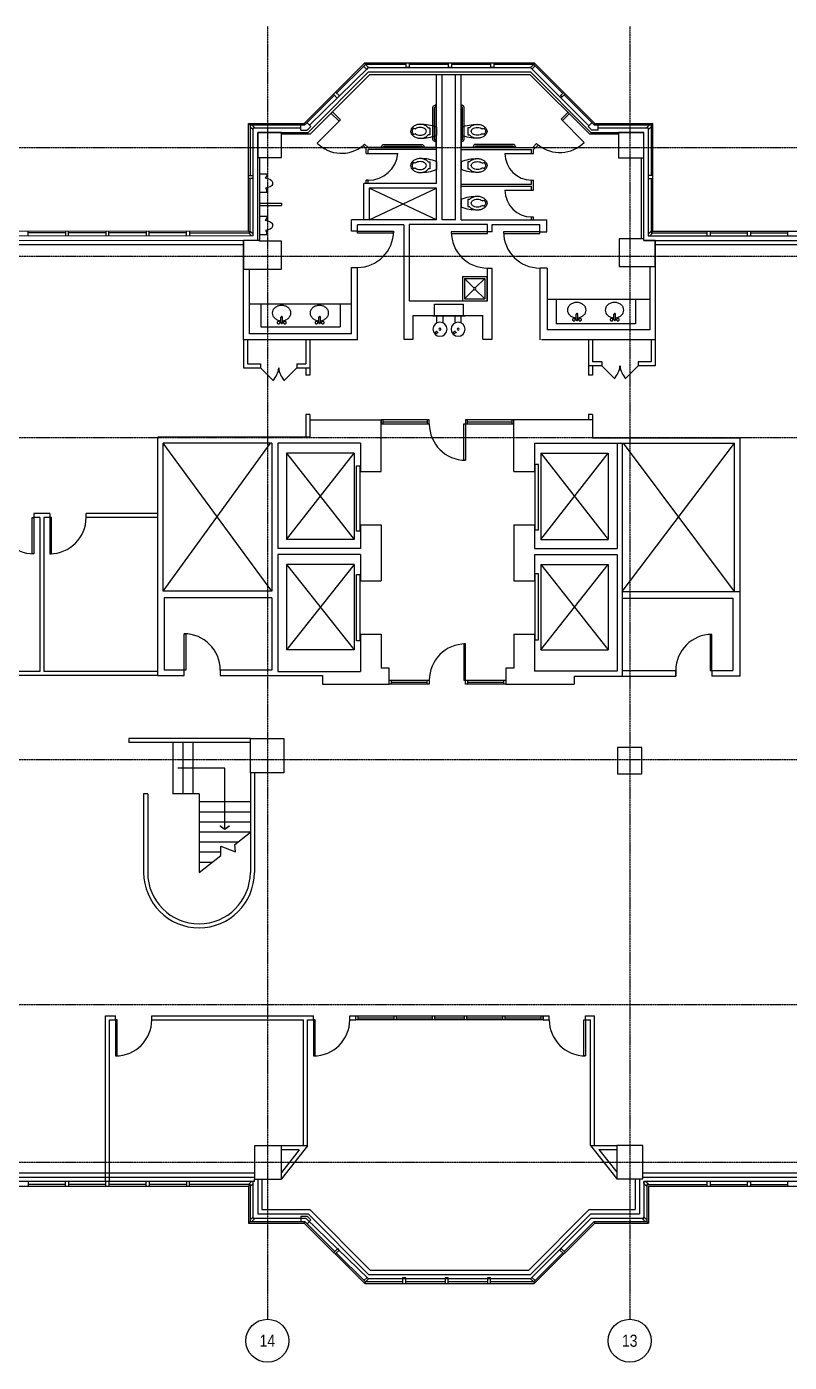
# Model space of a CAD drawing. Extents: x -96 to 2706, y -175 to 1152.
# Drawn here: x 864 to 1622, y -175 to 1152 of the extents above; entities that cross this region are included whole.
import ezdxf
from ezdxf.enums import TextEntityAlignment as Align

# ---------------------------------------------------------------- set-up
doc = ezdxf.new("R2010")
doc.units = 0
doc.header["$LTSCALE"] = 0.375
doc.header["$MEASUREMENT"] = 0
doc.linetypes.add('CENTER2', pattern=[1.125, 0.75, -0.125, 0.125, -0.125])
doc.layers.get('0').update_dxf_attribs({"lineweight": 0})
doc.layers.add('0-XREFS', color=255, linetype='Continuous', lineweight=9)
doc.layers.add('S-GRID-TXT', color=7, linetype='Continuous', lineweight=0)
for name, color, linetype in [('A-DOOR', 140, 'Continuous'), ('A-FLOR-CASE', 1, 'Continuous'), ('a-flor-evtr', 1, 'Continuous'), ('A-FLOR-STRS', 1, 'Continuous'), ('A-GLAZ', 4, 'Continuous'), ('A-WALL-EXTR', 82, 'Continuous'), ('A-WALL-INTR', 82, 'Continuous'), ('M-CONT-THER', 4, 'Continuous'), ('M-HVAC-EQPM', 220, 'Continuous'), ('P-EQPM-TPTN', 1, 'Continuous'), ('p-fixt', 15, 'Continuous'), ('S-COLS', 3, 'Continuous'), ('S-GRID', 140, 'CENTER2'), ('S-GRID-SYMB', 220, 'Continuous')]:
    doc.layers.add(name, color=color, linetype=linetype)
doc.styles.get("Standard").update_dxf_attribs({"font": 'ARIALN.TTF'})

# ---------------------------------------------------------------- blocks, each defined once
blk = doc.blocks.new('bathsink')
for p, q in [((-2.5, 10.5), (-2.5, 4.7)), ((-0.8, 10.5), (-0.8, 4.7))]:
    blk.add_line(p, q)
for points in [[(-2.5, 8.3, 0.059558), (-5.1, 7.7, 0.090468), (-8, 6.1, 0.104252), (-10.1, 3.5, 0.11665), (-10.7, 0.7, 0.11665), (-10.1, -2.1, 0.104252), (-8, -4.7, 0.090468), (-5.1, -6.3, 0.082663), (-1.5, -6.9, 0.082663), (2.1, -6.3, 0.090468), (5, -4.7, 0.104252), (7.1, -2.1, 0.11665), (7.7, 0.7, 0.11665)], [(7.7, 0.7, 0.11665), (7.1, 3.5, 0.104252), (5, 6.1, 0.090468), (2.1, 7.7, 0.067171), (-0.8, 8.3, 0.082663)]]:
    blk.add_lwpolyline(points, format="xyb")
for points in [[(-3.4, 10.2, 0.11665), (-3.5, 10.6, 0.104252), (-3.8, 11, 0.090468), (-4.2, 11.3, 0.082663), (-4.8, 11.3, 0.082663), (-5.3, 11.3, 0.090468), (-5.8, 11, 0.104252), (-6.1, 10.6, 0.11665), (-6.2, 10.2, 0.11665), (-6.1, 9.7, 0.104252), (-5.8, 9.4, 0.090468), (-5.3, 9.1, 0.082663), (-4.8, 9, 0.082663), (-4.2, 9.1, 0.090468), (-3.8, 9.4, 0.104252), (-3.5, 9.7, 0.11665)], [(2.8, 10.2, 0.11665), (2.7, 10.6, 0.104252), (2.4, 11, 0.090468), (2, 11.3, 0.082663), (1.4, 11.3, 0.082663), (0.9, 11.3, 0.090468), (0.4, 11, 0.104252), (0.1, 10.6, 0.11665), (0, 10.2, 0.11665), (0.1, 9.7, 0.104252), (0.4, 9.4, 0.090468), (0.9, 9.1, 0.082663), (1.4, 9, 0.082663), (2, 9.1, 0.090468), (2.4, 9.4, 0.104252), (2.7, 9.7, 0.11665)]]:
    blk.add_lwpolyline(points, format="xyb", close=True)
for centre, start, end in [((-1.7, 10.3), 349.1824, 169.1824), ((-1.7, 4.9), 190.8176, 10.8176)]:
    blk.add_arc(centre, 0.87, start, end)
blk = doc.blocks.new('EWC1')
for p, q in [((0, -0.5), (0, 0)), ((32, 0), (0, 0)), ((30.5, 11), (1.5, 11)), ((1.5, 0), (1.5, 11)), ((30.5, 0), (30.5, 11)), ((32, -0.5), (32, 0)), ((32, -0.5), (0, -0.5)), ((4, -7.4), (4, -0.5)), ((10, -7.4), (10, -0.5)), ((22, -7.4), (22, -0.5)), ((28, -7.4), (28, -0.5))]:
    blk.add_line(p, q)
for points in [[(11.6, -17.8), (10.8, -15.8, 0.550402), (10.4, -15.7), (9, -17.1, 0.550402), (9.1, -17.5), (11.1, -18.2, 0.289988), (11.4, -18.2), (11.5, -18, 0.289988)], [(29.6, -17.8), (28.8, -15.8, 0.550402), (28.4, -15.7), (27, -17.1, 0.550402), (27.1, -17.5), (29.1, -18.2, 0.289988), (29.4, -18.2), (29.5, -18, 0.289988)]]:
    blk.add_lwpolyline(points, format="xyb", close=True)
for centre, radius in [((7, -13.8), 7), ((7, -13.8), 1), ((25, -13.8), 7), ((25, -13.8), 1)]:
    blk.add_circle(centre, radius)
blk = doc.blocks.new('Sink-mop')
for p, q in [((-12, 0), (12, 0)), ((-12, -24), (-12, 0)), ((12, -24), (12, 0)), ((-10, -2), (-0.7, -11.3)), ((-10, -22), (-10, -2)), ((-10, -2), (10, -2)), ((-10, -22), (-0.7, -12.7)), ((0.7, -11.3), (10, -2)), ((0.7, -12.7), (10, -22)), ((10, -22), (10, -2)), ((-12, -24), (12, -24)), ((-10, -22), (10, -22))]:
    blk.add_line(p, q)
blk.add_circle((0, -12), 1.05)
blk = doc.blocks.new('Toilwal2')
for p, q in [((0, -4.1), (0, 4)), ((6.7, -3.6), (6.7, 3.4)), ((6.7, 3.4), (8.3, 3.4)), ((23.5, 3.2), (21.3, 2.4)), ((8.3, -3.6), (6.7, -3.6)), ((21.1, -2.5), (21.1, -2.5)), ((21.3, -2.5), (23.5, -3.3)), ((23.8, -3.6), (23.8, -3.6))]:
    blk.add_line(p, q)
for centre, radius, start, end in [((15.2, -34.6), 41.4, 88.5432, 111.4502), ((14.1, -1.1), 7.43, 126.6725, 141.8648), ((15.4, -2.8), 9.56, 107.1417, 126.6724), ((12.8, -0.1), 2.76, 143.419, 216.581), ((14.1, -1.1), 4.43, 126.6725, 141.8648), ((15.4, -2.8), 6.56, 107.1417, 126.6725), ((16.2, -5.5), 12.4, 81.7349, 107.1416), ((16.2, -5.5), 9.38, 90, 107.1416), ((16.2, -5.5), 9.38, 72.8584, 90), ((14.9, -9.8), 16.8, 75.0711, 79.3345), ((17, -2.8), 6.56, 54.4829, 72.8583), ((16.2, -5), 11.8, 57.2315, 75.071), ((21.1, 2.9), 0.5, 234.4828, 288.2438), ((18.1, -1.9), 8.18, 32.7617, 57.2315), ((18.1, -1.9), 6.68, 32.7617, 46.3142), ((23.4, 3.6), 0.5, 288.2438, 45.6721), ((21.1, 0), 3.12, 360, 32.7618), ((21.1, 0), 3.12, 327.2382, 0), ((21.1, 0), 4.62, 360, 32.7617), ((15.2, 34.5), 41.4, 248.5498, 271.4568), ((14.1, 1), 7.43, 218.1352, 233.3275), ((15.4, 2.7), 9.56, 233.3276, 252.8583), ((14.1, 1), 4.43, 218.1352, 233.3275), ((15.4, 2.7), 6.56, 233.3275, 252.8583), ((16.2, 5.4), 12.4, 252.8584, 270), ((16.2, 5.4), 9.38, 252.8584, 270), ((16.2, 5.4), 9.38, 270, 287.1416), ((16.2, 5.4), 12.4, 270, 287.1416), ((14.9, 9.8), 16.8, 274.9424, 275.1954), ((17, 2.7), 6.56, 287.1417, 305.5171), ((17, 2.7), 9.56, 287.1416, 306.6725), ((21.1, -3), 0.5, 71.7562, 125.5172), ((18.1, 1.9), 6.68, 312.7565, 327.2383), ((18.3, 1), 7.43, 306.6725, 316.5742), ((23.3, -3.7), 0.5, 316.5741, 71.7562), ((18.1, 1.9), 8.18, 313.3097, 327.2384), ((21.1, 0), 4.62, 327.2383, 0)]:
    blk.add_arc(centre, radius, start, end)
blk = doc.blocks.new('grabbars')
for p, q in [((-11.9, 36), (-12.4, 36)), ((-12.4, 36), (-12.4, -6.8)), ((-11.9, 33), (-12.4, 33)), ((-11.9, 36), (-11.9, 33)), ((-11.7, 35.2), (-11.9, 35.2)), ((-10.9, 1.7), (-10.9, 32.7)), ((-9.4, 1.5), (-9.4, 33)), ((-11.9, 1.5), (-12.4, 1.5)), ((-11.9, -1.5), (-11.9, 1.5)), ((-11.9, -1.5), (-12.4, -1.5)), ((42.3, -6.8), (-12.4, -6.8)), ((-11.7, -0.8), (-11.9, -0.8)), ((-1.2, -6.3), (1.8, -6.3)), ((-1.2, -6.3), (-1.2, -6.8)), ((-0.4, -6.3), (-0.4, -6)), ((39.3, -3.8), (1.8, -3.8)), ((1.8, -6.3), (1.8, -6.8)), ((39.1, -5.3), (2.1, -5.3)), ((42.3, -6.3), (39.3, -6.3)), ((39.3, -6.3), (39.3, -6.8)), ((41.6, -6.3), (41.6, -6)), ((42.3, -6.3), (42.3, -6.8))]:
    blk.add_line(p, q)
for centre, radius, start, end in [((-11.9, 32.7), 1, 0, 90), ((-11.7, 33), 2.25, 0, 90), ((-11.9, 1.7), 1, 270, 0), ((-11.7, 1.5), 2.25, 270, 0), ((1.8, -6), 2.25, 90, 180), ((2.1, -6.3), 1, 90, 180), ((39.1, -6.3), 1, 0, 90), ((39.3, -6), 2.25, 0, 90)]:
    blk.add_arc(centre, radius, start, end)
blk = doc.blocks.new('Toil-urn')
for p, q in [((-9, 0), (-9, 7.5)), ((-9, 7.5), (-7, 7.5)), ((-5, 6), (-7, 7.5)), ((-3.7, 10.6), (-5, 6)), ((3.7, 10.6), (5, 6)), ((5, 6), (7, 7.5)), ((9, 7.5), (7, 7.5)), ((9, 7.5), (9, 0))]:
    blk.add_line(p, q)
blk.add_arc((0, 9), 4.03, 23.6878, 156.3141)
blk = doc.blocks.new('corner')
at = {"layer": 'A-GLAZ'}
blk.add_lwpolyline([(0, 1.75), (0, 0), (-1.75, 0), (-4.75, 3), (-3, 3), (-3, 4.75)], close=True, dxfattribs=at)
blk = doc.blocks.new('column_bubble')
at = {"layer": 'S-GRID-SYMB'}
blk.add_circle((0, 0.167), 0.167, dxfattribs=at)
at = {"layer": 'S-GRID-TXT'}
for tag, height in [('COL_ID_SMALL', 0.0938), ('COL_ID', 0.167)]:
    blk.add_attdef(tag, text='', height=height, dxfattribs=at).set_placement((0, 0.167), align=Align.MIDDLE_CENTER)
blk = doc.blocks.new('5045-grid')
at = {"layer": 'S-GRID'}
for p, q in [((1103.5, 1151.8), (1103.5, -132.2)), ((1463.5, 1151.8), (1463.5, -132.2)), ((-96.5, 1031.8), (2663.5, 1031.8)), ((-96.5, 923.7), (2663.5, 923.7)), ((-96.5, 743.7), (2663.5, 743.7)), ((-96.5, 423.8), (2663.5, 423.8)), ((-96.5, 180.5), (2663.5, 180.5)), ((-96.5, 23.8), (2663.5, 23.8))]:
    blk.add_line(p, q, dxfattribs=at)
at = {"xscale": 128, "yscale": 128, "zscale": 128}
blk.add_blockref('column_bubble', (1103.5, -175), dxfattribs=at).add_auto_attribs({'COL_ID_SMALL': '14'})
at = {"color": 6, "xscale": 128, "yscale": 128, "zscale": 128}
blk.add_blockref('column_bubble', (1463.5, -175), dxfattribs=at).add_auto_attribs({'COL_ID_SMALL': '13'})

msp = doc.modelspace()

# ---------------------------------------------------------------- linework, layer by layer
at = {"layer": '0-XREFS'}
for p, q in [((359.5, 948.5), (1084.9, 948.5)), ((364, 944), (1089.4, 944)), ((368.5, 939.5), (1095.6, 939.5))]:
    msp.add_line(p, q, dxfattribs=at)
at = {"layer": 'A-DOOR'}
for p, q in [((1192.9, 948.6), (1228.9, 948.6)), ((1192.9, 946.8), (1192.9, 948.6)), ((1228.9, 946.8), (1192.9, 946.8)), ((1228.9, 948.6), (1228.9, 946.8)), ((1322.2, 948), (1286.2, 948)), ((1286.2, 948), (1286.2, 946.3)), ((1286.2, 946.3), (1322.2, 946.3)), ((1322.2, 946.3), (1322.2, 948)), ((1374.1, 948), (1338.1, 948)), ((1338.1, 948), (1338.1, 946.3)), ((1338.1, 946.3), (1374.1, 946.3)), ((1374.1, 946.3), (1374.1, 948)), ((1096.7, 812.8), (1109.5, 800)), ((1132.7, 812.8), (1120, 800)), ((1435.9, 814.8), (1448.6, 802)), ((1471.9, 814.8), (1459.1, 802)), ((1298.6, 721.1), (1298.6, 757.1)), ((1298.6, 757.1), (1300.4, 757.1)), ((1300.4, 757.1), (1300.4, 721.1)), ((1300.4, 721.1), (1298.6, 721.1)), ((869.7, 628.1), (869.7, 664.1)), ((869.7, 664.1), (871.4, 664.1)), ((871.4, 664.1), (871.4, 628.1)), ((887.4, 664.1), (887.4, 628.1)), ((889.2, 664.1), (887.4, 664.1)), ((889.2, 628.1), (889.2, 664.1)), ((871.4, 628.1), (869.7, 628.1)), ((887.4, 628.1), (889.2, 628.1)), ((1020.7, 512.7), (1020.7, 548.7)), ((1020.7, 548.7), (1022.4, 548.7)), ((1022.4, 548.7), (1022.4, 512.7)), ((1543.5, 548.1), (1543.5, 512.1)), ((1545.2, 548.1), (1543.5, 548.1)), ((1545.2, 512.1), (1545.2, 548.1)), ((1298.6, 538.6), (1298.6, 502.6)), ((1300.4, 538.6), (1298.6, 538.6)), ((1300.4, 502.6), (1300.4, 538.6)), ((1022.4, 512.7), (1020.7, 512.7)), ((1543.5, 512.1), (1545.2, 512.1)), ((1298.6, 502.6), (1300.4, 502.6)), ((952.7, 165.3), (952.7, 129.3)), ((954.4, 165.3), (952.7, 165.3)), ((954.4, 129.3), (954.4, 165.3)), ((1149.4, 165.3), (1149.4, 129.3)), ((1151.1, 165.3), (1149.4, 165.3)), ((1151.1, 129.3), (1151.1, 165.3)), ((1417.8, 129.3), (1417.8, 165.3)), ((1417.8, 165.3), (1419.5, 165.3)), ((1419.5, 165.3), (1419.5, 129.3)), ((952.7, 129.3), (954.4, 129.3)), ((1149.4, 129.3), (1151.1, 129.3)), ((1419.5, 129.3), (1417.8, 129.3))]:
    msp.add_line(p, q, dxfattribs=at)
for centre, radius, start, end in [((1192.9, 948.6), 36, 270, 0), ((1322.2, 948), 36, 180, 270), ((1374.1, 948), 36, 180, 270), ((1095.1, 814.4), 19.7, 315, 355.1407), ((1134.4, 814.4), 19.7, 184.8593, 225), ((1434.2, 816.4), 19.7, 315, 355.1407), ((1473.5, 816.4), 19.7, 184.8593, 225), ((1300.4, 757.1), 36, 180, 270), ((871.4, 664.1), 36, 180, 270), ((887.4, 664.1), 36, 270, 0), ((1020.7, 512.7), 36, 0, 90), ((1545.2, 512.1), 36, 90, 180), ((1300.4, 502.6), 36, 90, 180), ((952.7, 165.3), 36, 270, 0), ((1149.4, 165.3), 36, 270, 0), ((1419.5, 165.3), 36, 180, 270)]:
    msp.add_arc(centre, radius, start, end, dxfattribs=at)
at = {"layer": 'A-FLOR-CASE'}
for p, q in [((1086.4, 876.6), (1187.2, 876.6)), ((1097.1, 876.6), (1097.1, 853.6)), ((1175.9, 876.6), (1175.9, 853.6)), ((1483.5, 880.6), (1381.6, 880.6)), ((1390.4, 880.6), (1390.4, 856.6)), ((1469.2, 880.6), (1469.2, 856.6)), ((1097.1, 853.6), (1175.9, 853.6)), ((1469.2, 856.6), (1390.4, 856.6))]:
    msp.add_line(p, q, dxfattribs=at)
at = {"layer": 'a-flor-evtr'}
for p, q in [((1122.6, 728.1), (1122.6, 642.5)), ((1189.6, 728.1), (1122.6, 728.1)), ((1122.6, 642.5), (1189.6, 728.1)), ((1122.6, 728.1), (1189.6, 642.5)), ((1189.6, 728.1), (1189.6, 642.5)), ((1375.1, 728.1), (1375.1, 642.5)), ((1375.1, 728.1), (1442.1, 728.1)), ((1375.1, 728.1), (1442.1, 642.5)), ((1375.1, 642.5), (1442.1, 728.1)), ((1442.1, 728.1), (1442.1, 642.5)), ((1189.6, 642.5), (1122.6, 642.5)), ((1375.1, 642.5), (1442.1, 642.5)), ((1122.6, 617.5), (1122.6, 532.6)), ((1189.6, 617.5), (1122.6, 617.5)), ((1122.6, 617.5), (1189.6, 532.6)), ((1189.6, 617.5), (1122.6, 532.6)), ((1189.6, 617.5), (1189.6, 532.6)), ((1375.1, 617.5), (1375.1, 532.6)), ((1375.1, 617.5), (1442.1, 617.5)), ((1375.1, 617.5), (1442.1, 532.6)), ((1375.1, 532.6), (1442.1, 617.5)), ((1442.1, 617.5), (1442.1, 532.6)), ((1189.6, 532.6), (1122.6, 532.6)), ((1375.1, 532.6), (1442.1, 532.6))]:
    msp.add_line(p, q, dxfattribs=at)
for points in [[(1369.3, 651.9), (1372.9, 651.9), (1372.9, 716.9), (1369.3, 716.9)], [(1195.4, 650.6), (1191.9, 650.6), (1191.9, 715.5), (1195.4, 715.5)], [(1195.4, 541.8), (1191.9, 541.8), (1191.9, 607.6), (1195.4, 607.6)], [(1369.3, 542.6), (1372.9, 542.6), (1372.9, 608.4), (1369.3, 608.4)]]:
    msp.add_lwpolyline(points, close=True, dxfattribs=at)
at = {"layer": 'A-FLOR-STRS'}
for p, q in [((1009.6, 440.6), (1009.6, 389.6)), ((1019.6, 440.6), (1019.6, 389.6)), ((1029.6, 440.6), (1029.6, 389.6)), ((1061.1, 415.1), (1014.6, 415.1)), ((1061.1, 354.4), (1061.1, 415.1)), ((1035.6, 389.6), (1009.6, 389.6)), ((1035.6, 389.6), (1035.6, 311.6)), ((1086.6, 381.6), (1035.6, 381.6)), ((1086.6, 371.6), (1035.6, 371.6)), ((1086.6, 361.6), (1035.6, 361.6)), ((1086.6, 351.6), (1035.6, 351.6)), ((1073.9, 341.6), (1035.6, 341.6)), ((1057.2, 331.6), (1035.6, 331.6)), ((1048.4, 321.6), (1035.6, 321.6))]:
    msp.add_line(p, q, dxfattribs=at)
at = {"layer": 'A-FLOR-STRS', "const_width": 1.5}
for points in [[(1061.1, 354.4), (1056.3, 358)], [(1061.1, 354.4), (1065.9, 358)]]:
    msp.add_lwpolyline(points, dxfattribs=at)
at = {"layer": 'A-FLOR-STRS'}
msp.add_lwpolyline([(1035.6, 311.6), (1057.2, 328.5), (1057.2, 337.6), (1071.7, 332), (1071.1, 339.5), (1086.6, 351.6)], dxfattribs=at)
at = {"layer": 'A-GLAZ'}
for p, q in [((1200.9, 1114.2), (1200.2, 1115.8)), ((1368.7, 1115.8), (1368.1, 1114.2)), ((1145.2, 1054.1), (1204, 1111.1)), ((1200.9, 1114.2), (1172.3, 1085.7)), ((1241.3, 1114.3), (1200.9, 1114.3)), ((1204, 1111.1), (1364.9, 1111.1)), ((1283.4, 1114.2), (1244.3, 1114.2)), ((1325.5, 1114.2), (1286.4, 1114.2)), ((1368.1, 1114.2), (1328.5, 1114.2)), ((1369.5, 1112.8), (1366.3, 1109.7)), ((1368.1, 1114.2), (1396.9, 1085.4)), ((1170.2, 1083.6), (1140.8, 1054.2)), ((1398.7, 1083.6), (1428.1, 1054.2)), ((1084.9, 1055.7), (1086.4, 1054.2)), ((1086.4, 1054.2), (1086.4, 1004)), ((1086.4, 1054.2), (1140.8, 1054.2)), ((1089.4, 1049.4), (1086.4, 1052.4)), ((1088.1, 1054.2), (1091.1, 1051.2)), ((1089.4, 1051.2), (1136.7, 1051.2)), ((1136.7, 1048.9), (1136.7, 1054.2)), ((1136.7, 1048.9), (1143, 1048.9)), ((1140.2, 1055.7), (1140.8, 1054.2)), ((1146.7, 1052.6), (1142.9, 1056.4)), ((1146.7, 1052.6), (1143, 1048.9)), ((1422.2, 1052.6), (1426, 1056.4)), ((1422.2, 1052.6), (1426, 1048.9)), ((1432.2, 1048.9), (1426, 1048.9)), ((1428.7, 1055.7), (1428.1, 1054.2)), ((1428.1, 1054.2), (1484.9, 1054.2)), ((1432.2, 1048.9), (1432.2, 1054.2)), ((1432.2, 1051.2), (1481.9, 1051.2)), ((1481.9, 1051.2), (1481.9, 944)), ((1486.4, 1055.7), (1484.9, 1054.2)), ((1484.9, 1054.2), (1484.9, 1003.9)), ((903, 947), (865.9, 947)), ((903, 948.5), (903, 944)), ((943, 947), (906, 947)), ((943, 948.5), (943, 944)), ((983.1, 947), (946, 947)), ((983.1, 948.5), (983.1, 944)), ((1023.2, 947), (986.1, 947)), ((1026.2, 948.5), (1026.2, 944)), ((1026.2, 947), (1086.4, 947)), ((1084.9, 948.5), (1086.4, 947)), ((1486.4, 948.5), (1484.9, 947)), ((1543.4, 948.5), (1543.4, 944)), ((1543.4, 947), (1580.5, 947)), ((1583.5, 948.5), (1583.5, 944)), ((1583.5, 947), (1620.5, 947)), ((1218.4, 757.1), (1218.4, 761.1)), ((1218.4, 759.1), (1262.4, 759.1)), ((1262.4, 761.1), (1262.4, 757.1)), ((1302.4, 757.1), (1302.4, 761.1)), ((1302.4, 759.1), (1346.5, 759.1)), ((1346.5, 761.1), (1346.5, 757.1)), ((1226.4, 502.6), (1226.4, 498.6)), ((1226.4, 500.6), (1262.4, 500.6)), ((1262.4, 498.6), (1262.4, 502.6)), ((1302.4, 502.6), (1302.4, 498.6)), ((1302.4, 500.6), (1338.4, 500.6)), ((1338.4, 498.6), (1338.4, 502.6)), ((1193.4, 169.3), (1193.4, 165.3)), ((1193.4, 167.3), (1229.4, 167.3)), ((1229.4, 165.3), (1229.4, 169.3)), ((1231.4, 169.3), (1231.4, 165.3)), ((1231.4, 167.3), (1267.4, 167.3)), ((1267.4, 165.3), (1267.4, 169.3)), ((1269.4, 169.3), (1269.4, 165.3)), ((1269.4, 167.3), (1299.5, 167.3)), ((1299.5, 165.3), (1299.5, 169.3)), ((1301.5, 169.3), (1301.5, 165.3)), ((1301.5, 169.3), (1301.5, 165.3)), ((1301.5, 167.3), (1337.5, 167.3)), ((1337.5, 165.3), (1337.5, 169.3)), ((1339.5, 169.3), (1339.5, 165.3)), ((1339.5, 167.3), (1375.5, 167.3)), ((1375.5, 165.3), (1375.5, 169.3)), ((1089.4, 4.5), (4.5, 4.5)), ((903, 1.5), (865.9, 1.5)), ((903, 0), (903, 4.5)), ((943, 1.5), (906, 1.5)), ((943, 0), (943, 4.5)), ((983.1, 1.5), (946, 1.5)), ((983.1, 0), (983.1, 4.5)), ((1023.1, 1.5), (986.1, 1.5)), ((1026.1, 0), (1026.1, 4.5)), ((1086.4, 1.5), (1026.1, 1.5)), ((1084.9, 0), (1086.4, 1.5)), ((1086.4, 1.5), (1086.4, -35.2)), ((1089.4, -32.2), (1089.4, 4.5)), ((2560.9, 4.5), (1477.6, 4.5)), ((1477.6, 4.5), (1477.6, -32.2)), ((1480.6, 1.5), (1540.4, 1.5)), ((1480.6, 1.5), (1480.6, -35.2)), ((1540.4, 0), (1540.4, 4.5)), ((1543.4, 1.5), (1580.5, 1.5)), ((1580.5, 0), (1580.5, 4.5)), ((1583.5, 1.5), (1620.5, 1.5)), ((1620.5, 0), (1620.5, 4.5)), ((1086.4, -35.2), (1084.9, -36.7)), ((1086.4, -35.2), (1140.8, -35.2)), ((1142.1, -32.2), (1089.4, -32.2)), ((1136.7, -29.9), (1143, -29.9)), ((1136.7, -29.9), (1136.7, -35.2)), ((1140.2, -36.7), (1140.8, -35.2)), ((1170.6, -65), (1140.8, -35.2)), ((1204, -92.1), (1142.1, -32.2)), ((1146.7, -33.6), (1143, -29.9)), ((1146.7, -33.6), (1143, -37.4)), ((1398.4, -65), (1428.1, -35.2)), ((1477.6, -32.2), (1424.8, -32.2)), ((1428.7, -36.7), (1428.1, -35.1)), ((1428.1, -35.2), (1480.6, -35.2)), ((1480.6, -35.2), (1482.1, -36.7)), ((1200.9, -95.2), (1172, -66.4)), ((1364.9, -92.1), (1204, -92.1)), ((1369.5, -93.8), (1366.3, -90.7)), ((1200.9, -95.2), (1200.2, -96.7)), ((1237.9, -95.2), (1200.9, -95.2)), ((1280, -95.2), (1240.9, -95.2)), ((1322.1, -95.2), (1283, -95.2)), ((1368.1, -95.2), (1325.1, -95.2)), ((1368.1, -95.2), (1368.7, -96.7))]:
    msp.add_line(p, q, dxfattribs=at)
for points in [[(1244.3, 1111.1), (1241.3, 1111.1), (1241.3, 1115.8), (1244.3, 1115.8)], [(1286.4, 1111.1), (1283.4, 1111.1), (1283.4, 1115.8), (1286.4, 1115.8)], [(1328.5, 1111.1), (1325.5, 1111.1), (1325.5, 1115.8), (1328.5, 1115.8)], [(1175.1, 1083), (1172.9, 1080.9), (1169.1, 1084.7), (1171.3, 1086.8)], [(1394.8, 1083.3), (1396.2, 1081.8), (1399.4, 1085), (1398, 1086.4)], [(1481.9, 1003.9), (1481.9, 1000.9), (1486.4, 1000.9), (1486.4, 1003.9)]]:
    msp.add_lwpolyline(points, close=True, dxfattribs=at)
for points in [[(1199.1, 1112.5), (1202.3, 1109.3), (1204, 1111.1), (1200.9, 1114.2)], [(1368.1, 1114.2), (1364.9, 1111.1), (1422.8, 1053.2)], [(1089.4, 944), (1089.4, 1051.2)], [(1483.1, 1054.2), (1480.1, 1051.2)], [(1481.9, 1051.2), (1481.9, 1049.4), (1484.9, 1052.4)], [(1089.4, 1000.9), (1084.9, 1000.9), (1084.9, 1003.9), (1089.4, 1003.9)], [(1086.4, 947), (1086.4, 1000.9)], [(1484.9, 1000.9), (1484.9, 947), (1540.4, 947)], [(865.9, 944), (865.9, 948.5)], [(906, 944), (906, 948.5)], [(946, 944), (946, 948.5)], [(986.1, 944), (986.1, 948.5)], [(1023.2, 944), (1023.2, 948.5)], [(1087.6, 944), (1084.6, 947)], [(1086.4, 948.8), (1089.4, 945.8)], [(1484.9, 948.8), (1481.9, 945.8), (1481.9, 944), (2200, 944)], [(1483.6, 944), (1486.6, 947)], [(1540.4, 944), (1540.4, 948.5)], [(1580.5, 944), (1580.5, 948.5)], [(1620.5, 944), (1620.5, 948.5)], [(1264.4, 761.1), (1216.4, 761.1), (1216.4, 757.1), (1264.4, 757.1)], [(1264.4, 757.1), (1264.4, 761.1)], [(1348.5, 761.1), (1300.4, 761.1), (1300.4, 757.1), (1348.5, 757.1)], [(1348.5, 757.1), (1348.5, 761.1)], [(1264.4, 498.6), (1224.4, 498.6), (1224.4, 502.6), (1264.4, 502.6)], [(1264.4, 502.6), (1264.4, 498.6)], [(1340.4, 498.6), (1300.4, 498.6), (1300.4, 502.6), (1340.4, 502.6)], [(1340.4, 502.6), (1340.4, 498.6)], [(1231.4, 165.3), (1191.4, 165.3), (1191.4, 169.3), (1231.4, 169.3)], [(1269.4, 165.3), (1229.4, 165.3), (1229.4, 169.3), (1269.4, 169.3)], [(1231.4, 169.3), (1231.4, 165.3)], [(1301.5, 165.3), (1267.4, 165.3), (1267.4, 169.3), (1301.5, 169.3)], [(1269.4, 169.3), (1269.4, 165.3)], [(1339.5, 165.3), (1299.5, 165.3), (1299.5, 169.3), (1339.5, 169.3)], [(1301.5, 169.3), (1301.5, 165.3)], [(1377.5, 165.3), (1337.5, 165.3), (1337.5, 169.3), (1377.5, 169.3)], [(1339.5, 169.3), (1339.5, 165.3)], [(1377.5, 169.3), (1377.5, 165.3)], [(865.9, 4.5), (865.9, 0)], [(906, 4.5), (906, 0)], [(946, 4.5), (946, 0)], [(986.1, 4.5), (986.1, 0)], [(1023.1, 4.5), (1023.1, 0)], [(1543.4, 4.5), (1543.4, 0)], [(1583.5, 4.5), (1583.5, 0)], [(1396.9, -66.4), (1368.1, -95.2), (1364.9, -92.1), (1424.8, -32.2)], [(1170.9, -67.4), (1174.8, -63.5), (1173.4, -62.1), (1169.5, -66)], [(1398, -67.4), (1394.1, -63.5), (1395.5, -62.1), (1399.4, -66)], [(1199.4, -93.8), (1202.6, -90.7), (1204, -92.1), (1200.9, -95.2)], [(1240.9, -96.7), (1240.9, -91.2), (1237.9, -91.2), (1237.9, -96.7)], [(1283, -96.7), (1283, -91.2), (1280, -91.2), (1280, -96.7)], [(1325.1, -96.7), (1325.1, -91.2), (1322.1, -91.2), (1322.1, -96.7)]]:
    msp.add_lwpolyline(points, dxfattribs=at)
at = {"layer": 'A-WALL-EXTR'}
for p, q in [((1140.2, 1055.7), (1200.2, 1115.8)), ((1200.2, 1115.8), (1368.7, 1115.8)), ((1428.7, 1055.7), (1368.7, 1115.8)), ((1143.9, 1046.7), (1204, 1106.8)), ((1204, 1106.8), (1365, 1106.8)), ((1425, 1046.7), (1365, 1106.8)), ((1084.9, 948.5), (1084.9, 1055.7)), ((1084.9, 1055.7), (1140.2, 1055.7)), ((1428.7, 1055.7), (1486.4, 1055.7)), ((1486.4, 948.5), (1486.4, 1055.7)), ((1093.9, 939.5), (1093.9, 1046.7)), ((1093.9, 1046.7), (1143.9, 1046.7)), ((1425, 1046.7), (1477.4, 1046.7)), ((1477.4, 939.5), (1477.4, 1046.7)), ((1486.4, 948.5), (2204.5, 948.5)), ((1477.4, 939.5), (2195.5, 939.5)), ((0, 0), (1084.9, 0)), ((9, 9), (1090.6, 9)), ((1084.9, 0), (1084.9, -36.7)), ((1093.9, 6.8), (1093.9, -27.7)), ((1473.1, 7.3), (1473.1, -27.7)), ((1476.6, 9), (2556.4, 9)), ((1482.1, 0), (2565.4, 0)), ((1482.1, 0), (1482.1, -36.7)), ((1084.9, -36.7), (1140.2, -36.7)), ((1093.9, -27.7), (1143.9, -27.7)), ((1140.2, -36.7), (1200.2, -96.7)), ((1143.9, -27.7), (1204, -87.7)), ((1425, -27.7), (1365, -87.7)), ((1428.7, -36.7), (1368.7, -96.7)), ((1425, -27.7), (1473.1, -27.7)), ((1428.7, -36.7), (1482.1, -36.7)), ((1204, -87.7), (1365, -87.7)), ((1200.2, -96.7), (1368.7, -96.7))]:
    msp.add_line(p, q, dxfattribs=at)
at = {"layer": 'A-WALL-INTR'}
for p, q in [((1146.2, 1045.2), (1205.1, 1103.9)), ((1364.5, 1103.9), (1205.1, 1103.9)), ((1271.5, 996.1), (1271.5, 1103.9)), ((1277.1, 960), (1277.1, 1103.9)), ((1290.4, 960), (1290.4, 1103.9)), ((1296, 960), (1296, 1103.9)), ((1423.8, 1044.9), (1364.5, 1103.9)), ((1117.5, 1045.2), (1146.2, 1045.2)), ((1452.5, 1044.9), (1423.8, 1044.9)), ((1095.6, 1021.8), (1095.6, 938.8)), ((1474.9, 1021.4), (1474.9, 941.1)), ((1271.5, 996.1), (1199.5, 996.1)), ((1199.5, 960), (1199.5, 996.1)), ((1271.5, 991.3), (1204.6, 991.3)), ((1204.6, 991.3), (1204.6, 960)), ((1271.5, 960), (1271.5, 991.3)), ((1187.2, 948.6), (1187.2, 960)), ((1271.5, 960), (1187.2, 960)), ((1290.4, 960), (1277.1, 960)), ((1296, 960), (1381.2, 960)), ((1381.2, 948), (1381.2, 960)), ((1192.9, 948.6), (1187.2, 948.6)), ((1192.9, 948.6), (1192.9, 955.1)), ((1239.1, 955.1), (1192.9, 955.1)), ((1239.1, 955.1), (1239.1, 841.2)), ((1244.4, 955.3), (1244.4, 879.5)), ((1322.2, 955.3), (1244.4, 955.3)), ((1322.2, 948), (1322.2, 955.3)), ((1327, 948), (1322.2, 948)), ((1327, 955.3), (1374.1, 955.3)), ((1327, 948), (1327, 955.3)), ((1374.1, 948), (1374.1, 955.3)), ((1374.1, 948), (1381.2, 948)), ((1079.7, 840.7), (1079.7, 939.5)), ((1488.9, 939.5), (1488.9, 840.7)), ((1085.8, 846.6), (1085.8, 911)), ((1187.2, 846.6), (1187.2, 912.6)), ((1187.2, 912.6), (1192.9, 912.6)), ((1192.9, 840.7), (1192.9, 912.6)), ((1322.2, 879.5), (1322.2, 912)), ((1322.2, 912), (1327, 912)), ((1327, 841.2), (1327, 912)), ((1381.6, 912), (1374.6, 912)), ((1374.6, 840.7), (1374.6, 912)), ((1381.6, 912), (1381.6, 850.6)), ((1483.5, 913.4), (1483.5, 850.6)), ((1244.4, 879.5), (1322.2, 879.5)), ((1248.5, 841.2), (1248.5, 865)), ((1248.5, 865), (1317.6, 865)), ((1317.6, 841.2), (1317.6, 865)), ((1483.5, 850.6), (1381.6, 850.6)), ((1192.9, 840.7), (1079.7, 840.7)), ((1079.7, 840.7), (1079.7, 812.8)), ((1083.7, 840.7), (1083.7, 816.7)), ((1187.2, 846.6), (1085.8, 846.6)), ((1141.7, 840.7), (1141.7, 816.7)), ((1145.7, 840.7), (1145.7, 812.8)), ((1239.1, 841.2), (1248.5, 841.2)), ((1317.6, 841.2), (1327, 841.2)), ((1488.9, 840.7), (1375.7, 840.7)), ((1422.6, 840.7), (1422.6, 814.8)), ((1426.6, 840.7), (1426.6, 818.7)), ((1484.9, 840.7), (1484.9, 818.7)), ((1488.9, 840.7), (1488.9, 814.8)), ((1079.7, 812.8), (1096.7, 812.8)), ((1083.7, 816.7), (1096.7, 816.7)), ((1096.7, 816.7), (1096.7, 812.8)), ((1132.7, 816.7), (1132.7, 812.8)), ((1132.7, 816.7), (1141.7, 816.7)), ((1132.7, 812.8), (1145.7, 812.8)), ((1141.7, 812.8), (1141.7, 805.6)), ((1145.7, 812.8), (1145.7, 805.6)), ((1435.9, 814.8), (1422.6, 814.8)), ((1422.6, 814.8), (1422.6, 805.6)), ((1435.9, 818.7), (1426.6, 818.7)), ((1426.6, 814.8), (1426.6, 805.6)), ((1435.9, 818.7), (1435.9, 814.8)), ((1471.9, 818.7), (1471.9, 814.8)), ((1484.9, 818.7), (1471.9, 818.7)), ((1488.9, 814.8), (1471.9, 814.8)), ((1145.7, 805.6), (1141.7, 805.6)), ((1426.6, 805.6), (1422.6, 805.6)), ((1145.7, 766.6), (1141.7, 766.6)), ((1141.7, 766.6), (1141.7, 744.1)), ((1145.7, 766.6), (1145.7, 761.1)), ((1145.7, 761.1), (1145.7, 744.1)), ((1145.7, 761.1), (1216.4, 761.1)), ((1216.4, 709.9), (1216.4, 761.1)), ((1426.6, 761.1), (1348.5, 761.1)), ((1348.5, 709.9), (1348.5, 761.1)), ((1426.6, 766.6), (1422.6, 766.6)), ((1422.6, 766.6), (1422.6, 761.1)), ((1426.6, 766.6), (1426.6, 761.1)), ((1426.6, 761.1), (1426.6, 743.3)), ((1145.7, 744.1), (994.6, 744.1)), ((994.6, 507.1), (994.6, 744.1)), ((1426.6, 743.3), (1573.1, 743.3)), ((1573.1, 506.6), (1573.1, 743.3)), ((1000.1, 591), (1000.1, 738.1)), ((1108.1, 738.1), (1000.1, 738.1)), ((1108.1, 738.1), (1108.1, 591)), ((1113.9, 738.1), (1113.9, 633.3)), ((1195.9, 738.1), (1113.9, 738.1)), ((1195.9, 738.1), (1195.9, 709.9)), ((1368.9, 738.1), (1567.6, 738.1)), ((1368.9, 738.1), (1368.9, 709.9)), ((1450.9, 738.1), (1450.9, 633.3)), ((1455.9, 738.1), (1455.9, 506.6)), ((1567.6, 590.6), (1567.6, 738.1)), ((1195.9, 709.9), (1216.4, 709.9)), ((1208.9, 709.9), (1208.9, 709.9)), ((1348.5, 709.9), (1368.9, 709.9)), ((1356, 709.9), (1356, 709.9)), ((871.4, 668.1), (871.4, 664.1)), ((887.4, 668.1), (871.4, 668.1)), ((877.4, 664.1), (871.4, 664.1)), ((877.4, 664.1), (877.4, 511.1)), ((881.4, 664.1), (881.4, 511.1)), ((887.4, 664.1), (881.4, 664.1)), ((887.4, 668.1), (887.4, 664.1)), ((994.6, 668.1), (923.4, 668.1)), ((923.4, 664.1), (923.4, 668.1)), ((994.6, 664.1), (923.4, 664.1)), ((1195.9, 656.9), (1195.9, 633.3)), ((1195.9, 656.9), (1216.4, 656.9)), ((1208.9, 656.9), (1208.9, 656.9)), ((1216.4, 656.9), (1216.4, 601.4)), ((1348.5, 656.9), (1348.5, 601.4)), ((1348.5, 656.9), (1368.9, 656.9)), ((1356, 656.9), (1356, 656.9)), ((1368.9, 656.9), (1368.9, 633.3)), ((1195.9, 633.3), (1113.9, 633.3)), ((1113.9, 627.3), (1113.9, 511.1)), ((1195.9, 627.3), (1113.9, 627.3)), ((1195.9, 627.3), (1195.9, 601.4)), ((1368.9, 633.3), (1450.9, 633.3)), ((1368.9, 627.3), (1450.9, 627.3)), ((1368.9, 627.3), (1368.9, 601.4)), ((1450.9, 627.3), (1450.9, 511.6)), ((1195.9, 601.4), (1216.4, 601.4)), ((1208.9, 601.4), (1208.9, 601.4)), ((1348.5, 601.4), (1368.9, 601.4)), ((1356, 601.4), (1356, 601.4)), ((1108.1, 591), (1000.1, 591)), ((1108.1, 584.5), (1001, 584.5)), ((1001, 584.5), (1001, 512.7)), ((1108.1, 584.5), (1108.1, 512.7)), ((1455.9, 590.6), (1573.1, 590.6)), ((1455.9, 584.1), (1566, 584.1)), ((1566, 584.1), (1566, 512.1)), ((1195.9, 548.4), (1195.9, 511.1)), ((1195.9, 548.4), (1216.4, 548.4)), ((1208.9, 548.4), (1208.9, 548.4)), ((1216.4, 548.4), (1216.4, 514.6)), ((1348.5, 548.4), (1348.5, 514.6)), ((1348.5, 548.4), (1368.9, 548.4)), ((1356, 548.4), (1356, 548.4)), ((1368.9, 548.4), (1368.9, 511.6)), ((994.6, 507.1), (522.5, 507.1)), ((877.4, 511.1), (647.1, 511.1)), ((994.6, 511.1), (881.4, 511.1)), ((994.6, 507.1), (1020.7, 507.1)), ((1020.7, 512.7), (1001, 512.7)), ((1020.7, 507.1), (1020.7, 512.7)), ((1108.1, 512.7), (1056.7, 512.7)), ((1056.7, 512.7), (1056.7, 507.1)), ((1056.7, 507.1), (1158.2, 507.1)), ((1113.9, 511.1), (1195.9, 511.1)), ((1158.2, 507.1), (1158.2, 498.6)), ((1224.4, 514.6), (1216.4, 514.6)), ((1224.4, 498.6), (1224.4, 514.6)), ((1340.4, 514.6), (1340.4, 498.6)), ((1348.5, 514.6), (1340.4, 514.6)), ((1450.9, 511.6), (1368.9, 511.6)), ((1408.4, 506.6), (1509.2, 506.6)), ((1408.4, 506.6), (1408.4, 498.6)), ((1455.9, 512.1), (1509.2, 512.1)), ((1509.2, 512.1), (1509.2, 506.6)), ((1509.2, 506.6), (1509.2, 512.1)), ((1545.2, 512.1), (1566, 512.1)), ((1545.2, 512.1), (1545.2, 506.6)), ((1545.2, 512.1), (1545.2, 506.6)), ((1573.1, 506.6), (1545.2, 506.6)), ((1158.2, 498.6), (1224.4, 498.6)), ((1340.4, 498.6), (1408.4, 498.6)), ((1086.6, 444.6), (965.9, 444.6)), ((1086.6, 440.6), (965.9, 440.6)), ((1086.6, 410.6), (1086.6, 311.6)), ((1090.6, 410.6), (1090.6, 311.6)), ((980.6, 389.6), (980.6, 311.6)), ((984.6, 389.6), (980.6, 389.6)), ((984.6, 389.6), (984.6, 311.6)), ((942.7, 4.5), (942.7, 169.3)), ((942.7, 169.3), (952.7, 169.3)), ((946.7, 4.5), (946.7, 165.3)), ((946.7, 165.3), (952.7, 165.3)), ((952.7, 165.3), (952.7, 169.3)), ((988.7, 165.3), (988.7, 169.3)), ((988.7, 169.3), (1149.4, 169.3)), ((988.7, 165.3), (1139.4, 165.3)), ((1139.4, 40.1), (1139.4, 165.1)), ((1143.4, 165.3), (1149.4, 165.3)), ((1143.4, 40.1), (1143.4, 165.1)), ((1149.4, 165.3), (1149.4, 169.3)), ((1185.4, 165.3), (1185.4, 169.3)), ((1185.4, 169.3), (1191.4, 169.3)), ((1185.4, 165.3), (1191.4, 165.3)), ((1191.4, 165.3), (1191.4, 169.3)), ((1377.5, 165.3), (1377.5, 169.3)), ((1377.5, 169.3), (1383.5, 169.3)), ((1377.5, 165.3), (1383.5, 165.3)), ((1383.5, 165.3), (1383.5, 169.3)), ((1419.5, 165.3), (1419.5, 169.3)), ((1419.5, 169.3), (1428.6, 169.3)), ((1419.5, 165.3), (1424.6, 165.3)), ((1424.6, 40.3), (1424.6, 165.3)), ((1428.6, 40.3), (1428.6, 169.3)), ((1143.4, 40.1), (1117.4, 7.1)), ((1143.4, 40.1), (1117.4, 40.1)), ((1424.6, 40.3), (1450.6, 40.3)), ((1424.6, 40.3), (1450.6, 7.3)), ((1135.1, 36.1), (1117.4, 13.5)), ((1135.1, 36.1), (1117.4, 36.1)), ((1432.9, 36.3), (1450.6, 13.7)), ((1432.9, 36.3), (1450.6, 36.3)), ((1090.6, 4.5), (1089.4, 4.5)), ((1090.6, 4.5), (1090.6, 6.8)), ((1580.5, 4.5), (1583.5, 4.5))]:
    msp.add_line(p, q, dxfattribs=at)
for radius in [55, 51]:
    msp.add_arc((1035.6, 311.6), radius, 180, 0, dxfattribs=at)
at = {"layer": 'M-CONT-THER'}
for p, q in [((757, 935.3), (1079.7, 935.3)), ((1488.9, 935.3), (1810.1, 935.3)), ((757, 13.2), (1090.6, 13.2)), ((1098.1, 6.8), (1098.1, -23.4)), ((1468.9, 7.3), (1468.9, -23.4)), ((1476.8, 13.2), (1811.4, 13.2)), ((1098.1, -23.4), (1145.7, -23.4)), ((1145.7, -23.4), (1205.7, -83.5)), ((1423.3, -23.4), (1363.2, -83.5)), ((1423.3, -23.4), (1468.9, -23.4)), ((1205.7, -83.5), (1363.2, -83.5))]:
    msp.add_line(p, q, dxfattribs=at)
at = {"layer": 'M-HVAC-EQPM'}
for p, q in [((1271.5, 960), (1204.6, 991.3)), ((1204.6, 960), (1271.5, 991.3)), ((1108.1, 591), (1000.1, 738.1)), ((1000.1, 591), (1106.6, 738.1)), ((1455.9, 590.6), (1567.6, 738.1)), ((1567.6, 590.6), (1457.4, 738.1))]:
    msp.add_line(p, q, dxfattribs=at)
at = {"layer": 'P-EQPM-TPTN'}
for p, q in [((1166.7, 1065.7), (1174.7, 1057.8)), ((1168.1, 1067.1), (1176.1, 1059.2)), ((1402, 1066.6), (1395.3, 1059.9)), ((1403.4, 1065.2), (1396.7, 1058.5)), ((1153, 1036.1), (1176.1, 1059.2)), ((1395.3, 1059.9), (1418.3, 1036.8)), ((1198.7, 1033.7), (1200.1, 1035.2)), ((1200.1, 1035.2), (1203.5, 1031.8)), ((1371, 1035.6), (1367.2, 1031.8)), ((1372.4, 1034.2), (1371, 1035.6)), ((1198.7, 1033.7), (1201.6, 1030.8)), ((1201.6, 1025.8), (1201.6, 1030.8)), ((1201.6, 1025.8), (1233.1, 1025.8)), ((1271.5, 1031.8), (1203.5, 1031.8)), ((1271.5, 1029.8), (1203.6, 1029.8)), ((1203.6, 1025.8), (1203.6, 1029.8)), ((1296, 1031.8), (1367.2, 1031.8)), ((1296, 1029.8), (1366, 1029.8)), ((1339.5, 1025.8), (1368, 1025.8)), ((1366, 1025.8), (1366, 1029.8)), ((1372.4, 1034.2), (1368, 1029.8)), ((1368, 1025.8), (1368, 1029.8)), ((1201.6, 996.1), (1201.6, 999.2)), ((1203.6, 999.2), (1201.6, 999.2)), ((1203.6, 996.1), (1203.6, 999.2)), ((1296, 995.2), (1366, 995.2)), ((1366, 995.2), (1366, 999.2)), ((1366, 999.2), (1368, 999.2)), ((1368, 989.3), (1368, 999.2)), ((1296, 993.2), (1366, 993.2)), ((1339.5, 989.3), (1368, 989.3)), ((1366, 989.3), (1366, 993.2)), ((1095.6, 976.3), (1117.6, 976.3)), ((1095.6, 974.3), (1117.6, 974.3)), ((1117.6, 976.3), (1117.6, 974.3)), ((1366, 960), (1366, 962.7)), ((1368, 962.7), (1366, 962.7)), ((1368, 960), (1368, 962.7))]:
    msp.add_line(p, q, dxfattribs=at)
for centre, radius, start, end in [((1177.2, 1059.8), 33.8, 224.3902, 309.5954), ((1394.2, 1060.5), 33.8, 230.4046, 315.6098), ((1204, 1028.5), 29.2, 269.1766, 354.6904), ((1366, 1025.8), 26.5, 180, 270), ((1366, 989.3), 26.5, 180, 270)]:
    msp.add_arc(centre, radius, start, end, dxfattribs=at)
at = {"layer": 'S-COLS'}
msp.add_line((965.9, 444.6), (965.9, 440.6), dxfattribs=at)
for points in [[(1117.5, 1046.7), (1093.9, 1046.7), (1093.9, 1021.8), (1117.5, 1021.8)], [(1477.4, 1046.7), (1452.5, 1046.7), (1452.5, 1021.4), (1477.4, 1021.4)], [(1117.5, 938.8), (1095.6, 938.8), (1095.6, 939.5), (1079.7, 939.5), (1079.7, 911), (1117.5, 911)], [(1488.9, 939.5), (1477.4, 939.5), (1477.4, 941.1), (1452.9, 941.1), (1452.9, 913.4), (1488.9, 913.4)], [(1086.6, 410.6), (1086.6, 444.6), (1119.9, 444.6), (1119.9, 410.6)], [(1451.5, 409.6), (1475.5, 409.6), (1475.5, 435.6), (1451.5, 435.6)], [(1117.4, 40.1), (1090.6, 40.1), (1090.6, 6.8), (1117.4, 6.8)], [(1476.6, 40.3), (1450.6, 40.3), (1450.6, 7.3), (1476.6, 7.3)]]:
    msp.add_lwpolyline(points, close=True, dxfattribs=at)

# ---------------------------------------------------------------- block references
msp.add_blockref('5045-grid', (0, 0))
at = {"layer": 'A-GLAZ', "xscale": -1, "rotation": 180}
msp.add_blockref('corner', (1089.4, 4.5), dxfattribs=at)
at = {"layer": 'A-GLAZ', "rotation": 180}
msp.add_blockref('corner', (1477.6, 4.5), dxfattribs=at)
at = {"layer": 'A-GLAZ', "xscale": -1}
msp.add_blockref('corner', (1086.4, -35.2), dxfattribs=at)
at = {"layer": 'A-GLAZ'}
msp.add_blockref('corner', (1480.6, -35.2), dxfattribs=at)
at = {"layer": 'p-fixt', "xscale": -1}
for name, p in [('grabbars', (1258.6, 1038.5)), ('EWC1', (1300, 865))]:
    msp.add_blockref(name, p, dxfattribs=at)
at = {"layer": 'p-fixt'}
msp.add_blockref('grabbars', (1308.4, 1038.5), dxfattribs=at)
at = {"layer": 'p-fixt', "rotation": 180}
for name, p in [('Toilwal2', (1271.5, 1047.8)), ('Toilwal2', (1271.5, 1013.8)), ('bathsink', (1409.4, 870.9)), ('bathsink', (1446.9, 870.9)), ('bathsink', (1116.1, 868)), ('bathsink', (1153.7, 868))]:
    msp.add_blockref(name, p, dxfattribs=at)
at = {"layer": 'p-fixt', "xscale": -1}
for name, p, rotation in [('Toilwal2', (1296, 1047.8), 180), ('Toilwal2', (1296, 1013.8), 180), ('Toil-urn', (1095.6, 996.3), 270), ('Toilwal2', (1296, 976.4), 180), ('Toil-urn', (1095.6, 954.3), 270), ('Sink-mop', (1309.4, 879.5), 180)]:
    msp.add_blockref(name, p, dxfattribs=dict(at, rotation=rotation))

doc.saveas('drawing.dxf')
